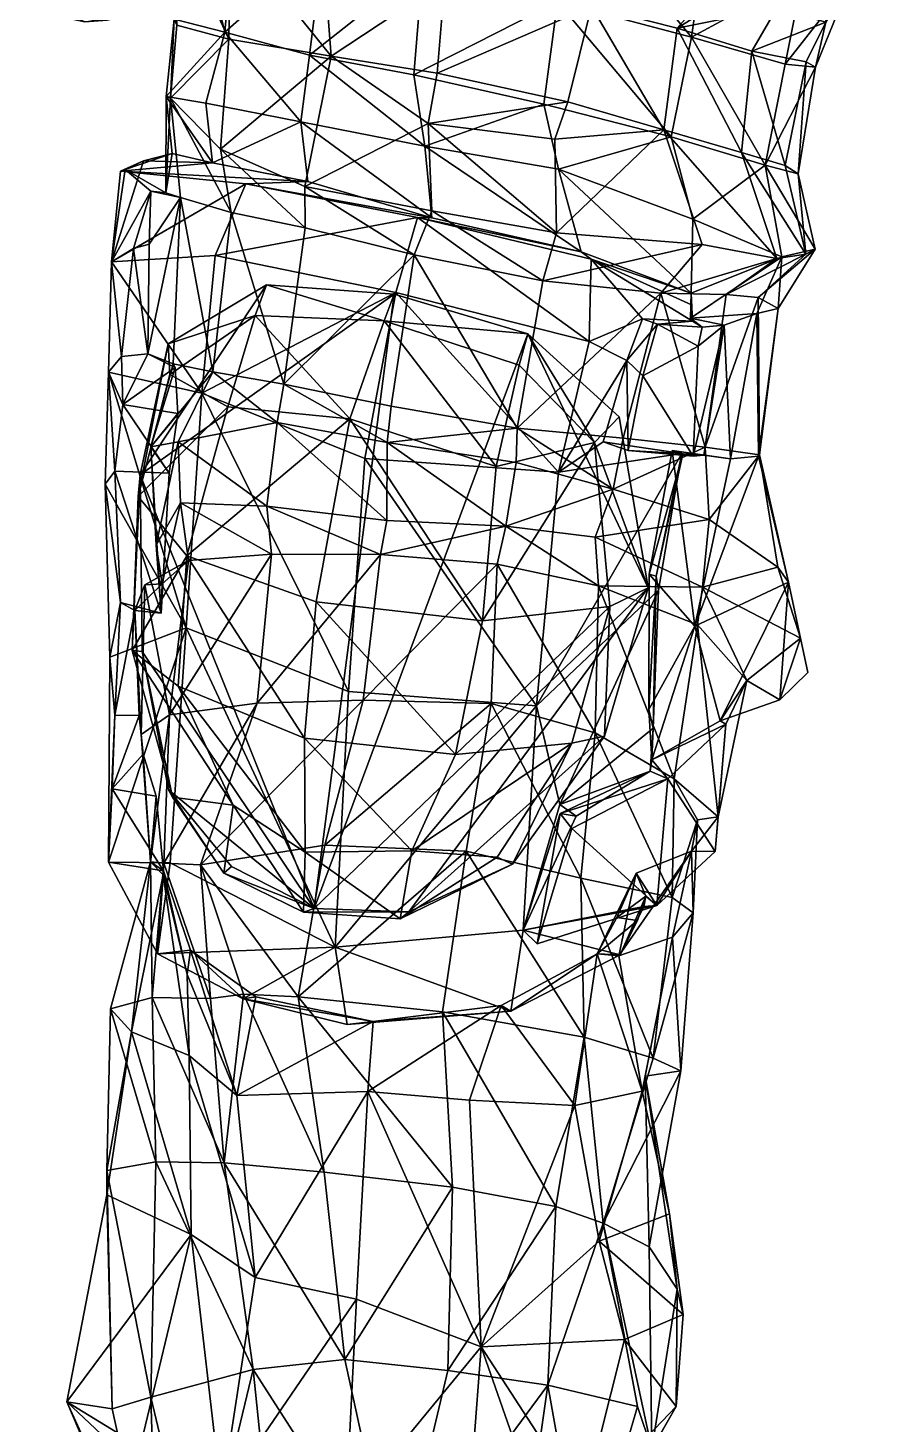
# Model space of a CAD drawing. Extents: x -49 to 48, y 0 to 189.
# Drawn here: x -24.73 to -0.17, y 31.49 to 71.83 of the extents above; entities that cross this region are included whole.
import ezdxf

# ---------------------------------------------------------------- set-up
doc = ezdxf.new("R2010")
doc.units = 0
doc.layers.add('Mesh1', color=7, linetype='CONTINUOUS')

msp = doc.modelspace()

# ---------------------------------------------------------------- meshes
at = {"layer": 'Mesh1', "color": 7}
mesh = msp.add_polyface(dxfattribs=at)
corners = [(1.357119, 74.071145, 3.038649), (0.332282, 73.541543, 6.998596), (1.13013, 70.96679, 6.967732), (0.978679, 77.044724, 2.921585), (0.693482, 77.222863, 7.401782), (0.911018, 76.408241, -2.960406), (0.175734, 80.298958, 7.709782), (0.901749, 78.189591, -1.312714), (0.151172, 79.774994, -1.71655), (2.22856, 76.918106, -4.999978), (0.701546, 79.131477, -3.972452), (-1.0063, 78.430023, -1.62683), (-0.419778, 78.294976, 2.955046), (-0.804243, 78.720589, 3.016126), (-1.879687, 75.880769, 7.521906), (-1.039667, 78.682404, 8.01055), (-1.28779, 75.67778, 2.928908), (-1.456201, 75.53421, -0.978023), (-2.17684, 78.84581, -4.985055), (-2.802939, 75.882156, -4.336433), (-3.63128, 79.878899, 12.168199), (-1.735837, 75.493241, 2.897859), (-2.424129, 75.863808, 7.259973), (-2.01779, 75.33271, -0.689581), (-0.957176, 73.202118, 3.152191), (-2.354799, 73.306023, 7.230685), (-1.485397, 73.964371, -0.498276), (-2.8592, 70.777253, 7.156721), (-1.983032, 70.691704, 3.164426), (-3.094624, 72.399452, -4.238926), (-1.683747, 71.992836, -0.500129), (-3.115942, 73.609382, -4.456925), (-2.476033, 67.613572, 3.282416), (-2.246355, 70.845192, -0.315219), (1.101953, 76.394799, 8.490297), (2.246263, 79.111725, 10.466749)]
mesh.append_faces([[corners[k] for k in face] for face in [(0, 1, 2), (0, 3, 4), (4, 1, 0), (5, 3, 0), (6, 4, 3), (3, 7, 8), (7, 5, 9), (9, 10, 7), (11, 12, 13), (14, 15, 12), (12, 16, 14), (16, 12, 11), (11, 17, 16), (18, 19, 17), (17, 11, 18), (20, 15, 14), (21, 22, 14), (14, 16, 21), (23, 21, 16), (16, 17, 23), (23, 17, 19), (24, 25, 22), (22, 21, 24), (26, 24, 21), (21, 23, 26), (27, 25, 24), (24, 28, 27), (29, 30, 26), (26, 31, 29), (32, 28, 33), (31, 26, 23), (34, 4, 35), (3, 5, 7), (26, 30, 24), (30, 33, 28), (28, 24, 30)]], dxfattribs={"color": 252})
mesh = msp.add_polyface(dxfattribs=at)
corners = [(-12.710779, 78.232049, 14.114992), (-8.874754, 75.575265, 14.323998), (-9.431338, 72.576944, 12.839158), (-13.130094, 76.336877, 13.601692), (-12.445973, 76.578696, -9.258931), (-10.923687, 74.692709, -9.933229), (-8.036865, 74.299529, -9.185525), (-13.584166, 70.470369, 13.271634), (-13.317785, 73.624955, 13.702906), (-9.8285, 69.620431, 12.957241), (-16.578042, 75.397032, -6.842311), (-13.23001, 75.401297, -9.339015), (-7.999143, 73.373961, -9.334102), (-10.859548, 73.468688, -10.128427), (-11.243456, 72.53385, -8.97661), (-16.145284, 76.262635, 12.424013), (-14.457461, 76.102754, 14.624211), (-16.200527, 74.219636, 11.829706), (-13.013123, 73.087554, -8.60994), (-13.624207, 73.825812, -9.486572), (-8.454419, 72.448943, -7.917755), (-12.690018, 73.185805, -7.780671), (-12.907089, 70.521338, -8.354495), (-9.137613, 69.690398, -8.325763), (-16.599264, 71.036774, 11.261723), (-19.476446, 77.230004, 9.550449), (-13.264675, 68.412637, 12.793186), (-16.844978, 69.114823, 10.995619), (-16.220456, 74.28192, -6.309919), (-13.164944, 69.063841, -8.911172), (-15.974927, 71.009986, -6.141692), (-19.043598, 71.706436, 8.510317), (-18.878154, 74.616332, -3.884863)]
mesh.append_faces([[corners[k] for k in face] for face in [(0, 1, 2), (2, 3, 0), (4, 5, 6), (7, 8, 2), (2, 9, 7), (10, 11, 4), (12, 13, 14), (15, 16, 8), (8, 17, 15), (18, 14, 13), (13, 19, 18), (20, 14, 18), (18, 21, 20), (22, 23, 20), (20, 21, 22), (8, 7, 24), (24, 17, 8), (25, 15, 17), (24, 7, 26), (26, 27, 24), (28, 19, 11), (11, 10, 28), (23, 22, 29), (21, 28, 30), (30, 22, 21), (17, 24, 31), (30, 28, 32), (31, 24, 27), (28, 21, 18), (18, 19, 28), (16, 3, 2), (2, 8, 16), (4, 11, 5), (11, 19, 13), (13, 5, 11), (29, 22, 30)]], dxfattribs={"color": 252})
mesh = msp.add_polyface(dxfattribs=at)
corners = [(-2.802939, 75.882156, -4.336433), (-2.893401, 75.595108, -4.249956), (-2.01779, 75.33271, -0.689581), (-2.424129, 75.863808, 7.259973), (-2.354799, 73.306023, 7.230685), (-5.252928, 73.745172, 11.634138), (-4.811276, 76.99022, 11.719596), (-8.874754, 75.575265, 14.323998), (-8.976153, 77.56729, -8.957885), (-8.553501, 75.362365, -8.069392), (-4.581597, 74.723106, -7.423457), (-5.564911, 71.562211, 11.488434), (-2.8592, 70.777253, 7.156721), (-9.431338, 72.576944, 12.839158), (-8.036865, 74.299529, -9.185525), (-7.999143, 73.373961, -9.334102), (-4.642585, 73.325851, -6.945193), (-12.445973, 76.578696, -9.258931), (-3.429872, 67.856782, 7.194815), (-1.983032, 70.691704, 3.164426), (-6.144852, 68.684106, 11.157543), (-9.8285, 69.620431, 12.957241), (-3.820269, 71.154205, -3.396219), (-2.246355, 70.845192, -0.315219), (-1.683747, 71.992836, -0.500129), (-3.094624, 72.399452, -4.238926), (-3.115942, 73.609382, -4.456925), (-5.977274, 71.820342, -5.562215), (-8.454419, 72.448943, -7.917755), (-11.243456, 72.53385, -8.97661), (-2.857624, 67.851875, -0.145973), (-6.365075, 68.884956, -6.105823), (-4.120666, 68.224472, -3.350524), (-9.137613, 69.690398, -8.325763), (-5.392328, 76.370055, -6.806534), (-10.923687, 74.692709, -9.933229), (-10.859548, 73.468688, -10.128427)]
mesh.append_faces([[corners[k] for k in face] for face in [(0, 1, 2), (3, 4, 5), (5, 6, 3), (6, 5, 7), (8, 9, 10), (11, 5, 4), (4, 12, 11), (11, 13, 7), (7, 5, 11), (14, 15, 16), (16, 10, 14), (14, 9, 17), (18, 12, 19), (11, 12, 18), (20, 21, 13), (13, 11, 20), (22, 23, 24), (24, 25, 22), (26, 16, 27), (27, 25, 26), (22, 25, 27), (28, 27, 16), (16, 15, 28), (29, 28, 15), (30, 23, 22), (27, 31, 32), (32, 22, 27), (28, 33, 31), (31, 27, 28), (2, 1, 26), (34, 10, 1), (26, 1, 10), (10, 16, 26), (14, 10, 9), (14, 35, 36), (36, 15, 14)]], dxfattribs={"color": 252})
mesh = msp.add_polyface(dxfattribs=at)
corners = [(-21.471158, 73.794661, -2.721181), (-22.427778, 73.837111, -2.937512), (-23.585527, 73.745917, -1.732492), (-22.357055, 72.970862, -0.654267), (-23.959979, 73.371085, -0.624515), (-20.477462, 72.655456, 1.551306), (-20.95897, 73.652579, -1.337832), (-22.443996, 72.047988, 0.998522), (-24.730579, 72.747398, 0.950232), (-21.12627, 72.355606, 3.894797), (-23.086778, 72.002746, 4.274998), (-24.54474, 72.313255, 3.436275), (-16.200527, 74.219636, 11.829706), (-18.803634, 74.448105, 8.559811), (-19.476446, 77.230004, 9.550449), (-19.043598, 71.706436, 8.510317), (-20.780551, 77.119704, -0.30317), (-20.546977, 75.013129, -0.203625), (-18.878154, 74.616332, -3.884863), (-18.9295, 71.499282, -3.233276), (-15.974927, 71.009986, -6.141692), (-20.430099, 71.902374, -0.093513), (-20.829116, 75.272651, 4.542677), (-20.506103, 72.08126, 4.284175), (-19.752096, 74.605026, 6.379543), (-16.844978, 69.114823, 10.995619), (-19.591007, 69.647957, 8.343296), (-20.736058, 69.84037, 4.218552), (-20.614547, 69.800697, -0.050877), (-19.172061, 68.324943, -3.684474), (-16.220456, 74.28192, -6.309919), (-16.578042, 75.397032, -6.842311), (-19.874536, 75.971228, -4.216219), (-20.948959, 75.725143, 7.227719), (-20.210155, 75.497505, 9.290461)]
mesh.append_faces([[corners[k] for k in face] for face in [(0, 1, 2), (2, 3, 0), (4, 3, 2), (5, 6, 3), (3, 7, 5), (7, 3, 4), (4, 8, 7), (9, 5, 7), (7, 10, 9), (10, 7, 8), (8, 11, 10), (6, 0, 3), (12, 13, 14), (15, 13, 12), (16, 17, 18), (18, 19, 20), (21, 17, 22), (22, 23, 21), (23, 22, 24), (24, 15, 23), (13, 15, 24), (25, 26, 15), (19, 18, 17), (17, 21, 19), (27, 23, 15), (15, 26, 27), (28, 21, 23), (23, 27, 28), (20, 19, 29), (28, 29, 19), (19, 21, 28), (30, 31, 32), (32, 18, 30), (24, 33, 34), (34, 13, 24), (22, 33, 24)]], dxfattribs={"color": 252})
mesh = msp.add_polyface(dxfattribs=at)
corners = [(-6.547483, 63.269533, 12.541635), (-5.255059, 63.182596, 11.072365), (-5.367117, 62.636667, 10.756766), (-5.514396, 59.45733, 9.34589), (-4.613388, 63.237741, 10.170708), (-5.528948, 63.350911, 10.79208), (-5.591882, 63.438592, 9.578533), (-5.559628, 63.829641, 11.103044), (-5.572604, 64.165536, 10.084046), (-2.955038, 65.215585, 7.324948), (-3.673175, 63.575032, 6.756593), (-4.436357, 59.378167, 5.389648), (-1.983032, 70.691704, 3.164426), (-2.476033, 67.613572, 3.282416), (-3.429872, 67.856782, 7.194815), (-6.144852, 68.684106, 11.157543), (-5.564911, 71.562211, 11.488434), (-1.988408, 65.434784, 3.16424), (-3.820269, 71.154205, -3.396219), (-4.120666, 68.224472, -3.350524), (-2.857624, 67.851875, -0.145973), (-5.5245, 66.301034, 11.893939), (-2.256458, 65.289177, -0.705986), (-3.09518, 65.16896, -4.309831), (-3.058291, 63.724251, 2.545928), (-6.365075, 68.884956, -6.105823), (-5.248849, 65.565658, -7.179783), (-3.635544, 64.040314, -0.618212), (-4.561577, 64.128738, -3.616072), (-3.626738, 59.450932, 2.171937), (-6.446732, 64.167663, -6.363306), (-3.592259, 59.493382, -1.022882), (-5.162557, 59.713329, -4.100175)]
mesh.append_faces([[corners[k] for k in face] for face in [(0, 1, 2), (3, 2, 4), (1, 5, 6), (6, 4, 1), (5, 7, 8), (8, 6, 5), (6, 8, 9), (9, 10, 6), (4, 10, 11), (5, 1, 0), (12, 13, 14), (14, 15, 16), (14, 13, 17), (17, 9, 14), (18, 19, 20), (9, 8, 21), (21, 14, 9), (15, 14, 21), (22, 20, 19), (19, 23, 22), (9, 17, 24), (24, 10, 9), (23, 19, 25), (25, 26, 23), (27, 24, 17), (17, 22, 27), (28, 27, 22), (22, 23, 28), (10, 24, 29), (30, 28, 23), (23, 26, 30), (24, 27, 31), (27, 28, 32), (32, 28, 30), (2, 1, 4), (6, 10, 4)]], dxfattribs={"color": 252})
mesh = msp.add_polyface(dxfattribs=at)
corners = [(-17.842193, 64.399567, 11.384534), (-14.149462, 64.138658, 13.29249), (-14.437069, 63.360086, 13.88587), (-18.16808, 63.517747, 12.104431), (-21.49062, 58.912136, 6.20798), (-10.289803, 62.988786, 13.443754), (-20.683783, 62.695336, 8.698195), (-20.634473, 61.81852, 9.468791), (-18.9574, 60.880067, 12.791055), (-15.428724, 60.534349, 14.678991), (-16.647371, 67.38511, 10.325123), (-18.440301, 67.31939, 10.886527), (-22.053878, 67.690597, 5.876624), (-19.39766, 67.931023, 8.118902), (-19.707328, 61.278901, 9.225582), (-19.319898, 65.25525, 10.026025), (-14.099226, 64.186021, 13.426422), (-14.998564, 59.391614, 12.498907), (-13.060301, 66.336434, 11.349684), (-13.480449, 66.34562, 13.755646), (-16.844978, 69.114823, 10.995619), (-13.264675, 68.412637, 12.793186), (-19.591007, 69.647957, 8.343296), (-13.164944, 69.063841, -8.911172), (-15.974927, 71.009986, -6.141692), (-16.73264, 67.24227, -6.275439), (-13.063822, 66.540076, -8.37433), (-19.172061, 68.324943, -3.684474), (-18.863137, 66.49623, -3.624413), (-20.614547, 69.800697, -0.050877), (-19.385611, 61.894153, -3.833885), (-20.325456, 66.924819, -0.188887), (-13.575823, 65.267203, -7.63886), (-16.720776, 66.047911, -6.136316), (-14.238071, 60.89564, -7.332716), (-10.600302, 60.264903, -7.263479), (-17.334363, 61.529986, -6.021106), (-17.532897, 60.426833, -6.412707)]
mesh.append_faces([[corners[k] for k in face] for face in [(0, 1, 2), (2, 3, 0), (1, 0, 4), (2, 1, 5), (6, 0, 3), (3, 7, 6), (8, 7, 3), (3, 2, 9), (9, 8, 3), (10, 11, 12), (12, 13, 10), (14, 15, 16), (16, 17, 14), (18, 19, 11), (11, 10, 18), (19, 16, 15), (15, 11, 19), (20, 21, 18), (18, 10, 20), (13, 22, 20), (20, 10, 13), (23, 24, 25), (25, 26, 23), (27, 25, 24), (28, 27, 29), (30, 28, 31), (32, 26, 25), (25, 33, 32), (33, 25, 27), (27, 28, 33), (32, 34, 35), (36, 33, 28), (28, 30, 36), (37, 36, 30), (32, 33, 36), (36, 34, 32)]], dxfattribs={"color": 252})
mesh = msp.add_polyface(dxfattribs=at)
corners = [(4.714141, 63.311979, 10.445707), (5.610328, 59.269258, 9.0631), (3.290565, 63.331071, 6.757888), (5.176091, 63.456197, 9.688179), (5.743241, 64.170442, 11.464427), (5.293432, 63.418008, 10.707177), (5.627568, 64.606729, 10.660555), (6.501882, 63.541097, 12.427536), (5.918696, 63.437105, 8.94789), (2.969683, 65.501977, 6.635263), (5.523573, 67.570375, 9.870215), (2.193246, 63.418008, 2.989246), (0.973026, 66.033723, 3.42441), (3.701908, 59.164617, 1.918715), (1.314669, 68.443665, 3.213456), (3.011392, 68.525704, 7.620523), (3.896551, 59.279828, -1.570106), (2.872918, 63.557317, -0.798304), (1.13013, 70.96679, 6.967732), (0.85346, 65.129288, -0.772351), (1.466397, 68.04345, -0.496701), (4.010184, 63.488084, -3.647493), (2.663261, 64.99498, -4.032329), (4.817764, 59.351934, -4.133358), (3.066448, 67.966424, -3.09712), (5.47482, 64.949006, -6.708473), (4.975609, 68.108513, -6.441813), (6.171639, 63.83529, -5.857887), (3.593465, 71.365616, -2.908873), (-2.246355, 70.845192, -0.315219), (-2.857624, 67.851875, -0.145973), (-2.476033, 67.613572, 3.282416), (-2.256458, 65.289177, -0.705986), (-1.988408, 65.434784, 3.16424)]
mesh.append_faces([[corners[k] for k in face] for face in [(0, 1, 2), (2, 3, 0), (4, 5, 3), (3, 6, 4), (7, 0, 5), (8, 9, 10), (9, 2, 11), (11, 12, 9), (13, 11, 2), (9, 12, 14), (14, 15, 9), (16, 17, 11), (10, 15, 18), (17, 19, 12), (12, 11, 17), (20, 14, 12), (12, 19, 20), (21, 22, 19), (19, 17, 21), (23, 21, 17), (20, 19, 22), (22, 24, 20), (24, 22, 25), (25, 26, 24), (27, 25, 22), (22, 21, 27), (27, 21, 23), (20, 24, 28), (28, 24, 26), (29, 30, 31), (31, 30, 32), (32, 33, 31), (2, 9, 8), (8, 3, 2), (0, 3, 5), (15, 10, 9)]], dxfattribs={"color": 252})
mesh = msp.add_polyface(dxfattribs=at)
corners = [(-10.289803, 62.988786, 13.443754), (-10.543856, 62.079435, 13.985137), (-14.437069, 63.360086, 13.88587), (-5.367117, 62.636667, 10.756766), (-6.971246, 61.773195, 12.213153), (-6.547483, 63.269533, 12.541635), (-7.425226, 62.215867, 11.777803), (-6.977735, 63.425802, 11.920634), (-8.463966, 65.149126, 13.548027), (-5.559628, 63.829641, 11.103044), (-5.528948, 63.350911, 10.79208), (-14.099226, 64.186021, 13.426422), (-8.520876, 62.766797, 12.647206), (-9.403438, 58.9913, 11.768072), (-5.572604, 64.165536, 10.084046), (-8.746475, 65.358415, 11.536725), (-13.480449, 66.34562, 13.755646), (-13.060301, 66.336434, 11.349684), (-9.4052, 67.747224, 13.136776), (-9.8285, 69.620431, 12.957241), (-6.144852, 68.684106, 11.157543), (-5.5245, 66.301034, 11.893939), (-13.264675, 68.412637, 12.793186), (-13.584166, 70.470369, 13.271634), (-13.164944, 69.063841, -8.911172), (-9.509102, 68.609214, -7.809126), (-9.137613, 69.690398, -8.325763), (-6.365075, 68.884956, -6.105823), (-9.464056, 65.909346, -9.439301), (-5.248849, 65.565658, -7.179783), (-9.85714, 64.516913, -7.524299), (-6.446732, 64.167663, -6.363306), (-13.063822, 66.540076, -8.37433), (-13.575823, 65.267203, -7.63886), (-10.600302, 60.264903, -7.263479)]
mesh.append_faces([[corners[k] for k in face] for face in [(0, 1, 2), (3, 4, 5), (6, 7, 5), (5, 4, 6), (8, 9, 10), (10, 7, 8), (11, 12, 13), (14, 9, 8), (8, 15, 14), (15, 8, 16), (16, 17, 15), (16, 8, 12), (12, 11, 16), (5, 7, 10), (18, 19, 20), (20, 21, 18), (14, 15, 18), (18, 21, 14), (19, 18, 22), (22, 23, 19), (22, 18, 15), (15, 17, 22), (24, 25, 26), (27, 25, 28), (28, 29, 27), (30, 31, 29), (29, 28, 30), (32, 33, 30), (30, 28, 32), (31, 30, 34), (34, 30, 33), (7, 6, 12), (12, 8, 7), (25, 27, 26), (24, 32, 28), (28, 25, 24)]], dxfattribs={"color": 252})
mesh = msp.add_polyface(dxfattribs=at)
corners = [(-17.842193, 64.399567, 11.384534), (-20.683783, 62.695336, 8.698195), (-21.49062, 58.912136, 6.20798), (-21.18429, 59.728896, -1.086558), (-20.534186, 62.123279, -0.70645), (-20.476165, 62.019283, 3.058114), (-19.39766, 67.931023, 8.118902), (-20.566163, 68.19342, 4.696815), (-20.736058, 69.84037, 4.218552), (-19.591007, 69.647957, 8.343296), (-21.396266, 67.984039, 5.197972), (-22.053878, 67.690597, 5.876624), (-22.312291, 65.065712, 5.023721), (-21.919482, 67.740089, 4.20576), (-21.175393, 67.108612, 3.553247), (-21.683227, 65.45388, 3.300953), (-21.231191, 65.576225, 2.957178), (-21.265485, 62.409679, 2.7123), (-20.325456, 66.924819, -0.188887), (-22.031262, 62.333957, 2.96552), (-21.992333, 60.945877, 3.667065), (-20.742917, 67.05986, 3.840575), (-18.440301, 67.31939, 10.886527), (-19.319898, 65.25525, 10.026025), (-19.707328, 61.278901, 9.225582), (-22.39997, 61.881454, 4.859759), (-20.614547, 69.800697, -0.050877), (-18.863137, 66.49623, -3.624413), (-19.385611, 61.894153, -3.833885)]
mesh.append_faces([[corners[k] for k in face] for face in [(0, 1, 2), (3, 4, 5), (6, 7, 8), (8, 9, 6), (10, 11, 12), (12, 13, 10), (14, 13, 12), (12, 15, 14), (16, 14, 15), (17, 4, 18), (18, 16, 17), (17, 19, 20), (20, 5, 17), (7, 10, 13), (21, 7, 13), (13, 14, 21), (12, 11, 22), (22, 23, 12), (24, 25, 12), (12, 23, 24), (12, 25, 19), (19, 15, 12), (15, 19, 17), (17, 16, 15), (8, 7, 21), (21, 18, 26), (26, 8, 21), (26, 18, 27), (18, 4, 28), (28, 4, 3), (10, 7, 6), (6, 11, 10), (14, 16, 18), (18, 21, 14), (5, 4, 17), (25, 20, 19)]], dxfattribs={"color": 252})
mesh = msp.add_polyface(dxfattribs=at)
corners = [(-20.144532, 56.577828, 11.271642), (-18.9574, 60.880067, 12.791055), (-15.428724, 60.534349, 14.678991), (-16.406567, 55.247678, 13.439213), (-21.49062, 58.912136, 6.20798), (-16.461809, 46.383679, 6.17554), (-14.149462, 64.138658, 13.29249), (-10.289803, 62.988786, 13.443754), (-11.199798, 59.151826, 14.580929), (-11.600113, 54.694711, 13.622733), (-12.379238, 50.83867, 11.788184), (-16.739313, 51.31035, 11.436066), (-20.394228, 52.807332, 9.662876), (-21.548363, 58.291237, 7.578909), (-14.437069, 63.360086, 13.88587), (-10.042976, 52.243802, 9.204541), (-15.471637, 52.658845, 9.603835), (-14.998564, 59.391614, 12.498907), (-9.403438, 58.9913, 11.768072), (-14.099226, 64.186021, 13.426422), (-20.159453, 54.491082, 6.804975), (-19.707328, 61.278901, 9.225582), (-21.18429, 59.728896, -1.086558), (-20.392561, 59.869597, -4.412714), (-19.385611, 61.894153, -3.833885), (-20.322209, 58.110953, -4.288236), (-17.828104, 58.009837, -6.251526), (-17.532897, 60.426833, -6.412707), (-17.696768, 56.62519, -6.078202), (-20.091978, 56.439906, -4.318914), (-20.644668, 51.980014, -4.74861), (-18.108021, 52.317298, -6.871785), (-14.356431, 59.851245, -7.637563), (-14.238071, 60.89564, -7.332716), (-17.334363, 61.529986, -6.021106), (-14.361251, 57.59896, -7.057623), (-14.540507, 56.611754, -7.170886), (-15.048429, 52.402846, -8.014984), (-10.600302, 60.264903, -7.263479), (-10.929247, 57.428508, -8.095064), (-11.172734, 56.336005, -7.460531), (-11.348375, 52.310252, -8.470261)]
mesh.append_faces([[corners[k] for k in face] for face in [(0, 1, 2), (2, 3, 0), (4, 5, 6), (7, 6, 5), (2, 8, 9), (9, 3, 2), (3, 9, 10), (11, 12, 0), (0, 3, 11), (1, 0, 13), (8, 2, 14), (15, 16, 17), (18, 17, 19), (16, 20, 21), (21, 17, 16), (22, 23, 24), (23, 25, 26), (26, 27, 23), (28, 26, 25), (25, 29, 28), (28, 29, 30), (30, 31, 28), (24, 23, 27), (32, 33, 34), (34, 27, 32), (27, 26, 35), (35, 32, 27), (36, 35, 26), (26, 28, 36), (31, 37, 36), (36, 28, 31), (38, 33, 32), (39, 35, 36), (40, 36, 37), (37, 41, 40), (32, 35, 39)]], dxfattribs={"color": 252})
mesh = msp.add_polyface(dxfattribs=at)
corners = [(-8.366737, 59.8519, 12.779839), (-7.650176, 60.589498, 11.970314), (-6.81479, 55.650773, 9.267848), (-7.9249, 55.112642, 10.788374), (-16.461809, 46.383679, 6.17554), (-10.289803, 62.988786, 13.443754), (-8.071901, 51.366239, 7.937422), (-10.543856, 62.079435, 13.985137), (-14.437069, 63.360086, 13.88587), (-11.199798, 59.151826, 14.580929), (-11.600113, 54.694711, 13.622733), (-5.514396, 59.45733, 9.34589), (-7.394917, 59.61712, 11.681595), (-6.971246, 61.773195, 12.213153), (-5.844082, 59.531568, 8.98608), (-8.114908, 59.866819, 11.026022), (-7.425226, 62.215867, 11.777803), (-9.403438, 58.9913, 11.768072), (-8.520876, 62.766797, 12.647206), (-14.998564, 59.391614, 12.498907), (-10.042976, 52.243802, 9.204541), (-6.513003, 55.587102, 8.09879), (-10.600302, 60.264903, -7.263479), (-7.534225, 59.970718, -6.289064), (-6.446732, 64.167663, -6.363306), (-5.162557, 59.713329, -4.100175), (-7.826003, 58.49913, -6.082188), (-10.622362, 59.272788, -8.438098), (-14.356431, 59.851245, -7.637563), (-5.24236, 55.667087, -4.447285), (-8.348756, 57.118102, -5.731739), (-8.246337, 55.713706, -6.78086), (-14.540507, 56.611754, -7.170886), (-11.172734, 56.336005, -7.460531), (-10.929247, 57.428508, -8.095064), (-8.347549, 51.460963, -7.224921), (-6.78995, 52.135541, 5.162103), (-6.583908, 55.985932, 7.344876), (-6.78754, 56.04321, 7.201118), (-5.054206, 57.620929, -4.472311)]
mesh.append_faces([[corners[k] for k in face] for face in [(0, 1, 2), (2, 3, 0), (4, 2, 5), (3, 2, 6), (5, 2, 1), (5, 1, 0), (0, 7, 5), (8, 7, 9), (7, 0, 9), (10, 9, 0), (0, 3, 10), (11, 12, 13), (14, 15, 12), (12, 15, 16), (16, 13, 12), (16, 15, 17), (17, 18, 16), (19, 17, 20), (14, 21, 20), (20, 17, 14), (22, 23, 24), (25, 23, 26), (22, 27, 26), (26, 23, 22), (28, 27, 22), (29, 30, 31), (32, 33, 34), (31, 30, 34), (34, 33, 31), (35, 31, 33), (15, 14, 17), (36, 37, 38), (39, 26, 30), (34, 30, 26), (26, 27, 34), (34, 27, 28)]], dxfattribs={"color": 252})
mesh = msp.add_polyface(dxfattribs=at)
corners = [(-6.971246, 61.773195, 12.213153), (-5.367117, 62.636667, 10.756766), (-5.514396, 59.45733, 9.34589), (-7.394917, 59.61712, 11.681595), (-5.844082, 59.531568, 8.98608), (-5.81294, 59.526654, 8.017688), (-5.205008, 59.480687, 8.169973), (-4.613388, 63.237741, 10.170708), (-4.436357, 59.378167, 5.389648), (-6.78754, 56.04321, 7.201118), (-6.583908, 55.985932, 7.344876), (-6.12168, 59.617856, 7.75112), (-6.513003, 55.587102, 8.09879), (-6.67196, 51.595365, 6.243294), (-5.460081, 54.542706, 4.685508), (-3.626738, 59.450932, 2.171937), (-3.673175, 63.575032, 6.756593), (-3.592259, 59.493382, -1.022882), (-3.058291, 63.724251, 2.545928), (-5.162557, 59.713329, -4.100175), (-3.635544, 64.040314, -0.618212), (-2.756595, 55.810566, 1.528969), (-6.446732, 64.167663, -6.363306), (-7.534225, 59.970718, -6.289064), (-3.063944, 56.25185, -1.59995), (-5.054206, 57.620929, -4.472311), (-4.736012, 51.811692, 3.426637), (-2.205294, 53.20765, 0.558817), (-3.010278, 52.414898, 1.965616), (-7.826003, 58.49913, -6.082188), (-2.409205, 54.196152, -1.784767), (-5.24236, 55.667087, -4.447285), (-5.388249, 54.583027, -4.747683), (-3.965786, 52.974911, -1.582061), (-8.246337, 55.713706, -6.78086), (-6.78995, 52.135541, 5.162103), (-8.348756, 57.118102, -5.731739)]
mesh.append_faces([[corners[k] for k in face] for face in [(0, 1, 2), (3, 2, 4), (5, 4, 2), (2, 6, 5), (7, 6, 2), (8, 6, 7), (9, 10, 5), (5, 11, 9), (10, 12, 4), (4, 5, 10), (13, 12, 10), (11, 5, 6), (6, 8, 11), (11, 8, 14), (14, 9, 11), (15, 8, 16), (17, 15, 18), (19, 17, 20), (15, 21, 14), (14, 8, 15), (22, 23, 19), (17, 24, 21), (21, 15, 17), (25, 24, 17), (17, 19, 25), (26, 14, 21), (27, 28, 21), (29, 25, 19), (21, 24, 30), (24, 25, 31), (31, 30, 24), (31, 32, 33), (33, 30, 31), (34, 32, 31), (9, 14, 35), (36, 31, 25)]], dxfattribs={"color": 252})
mesh = msp.add_polyface(dxfattribs=at)
corners = [(6.748429, 57.985086, 7.386674), (6.860117, 56.067958, 7.083775), (4.972365, 54.568839, 4.387147), (4.511064, 59.202802, 5.419491), (5.818318, 59.479288, 8.065976), (3.290565, 63.331071, 6.757888), (5.610328, 59.269258, 9.0631), (6.407805, 57.79693, 7.908501), (6.197313, 59.712579, 7.600781), (5.870778, 59.389475, 8.91721), (6.509945, 57.591166, 8.812382), (3.701908, 59.164617, 1.918715), (3.534702, 56.862833, 1.052186), (3.506803, 52.06129, 3.176566), (2.558803, 54.418223, 1.164986), (2.193246, 63.418008, 2.989246), (3.896551, 59.279828, -1.570106), (3.07099, 57.774312, -1.700424), (2.798491, 55.297914, -2.185824), (3.164511, 53.7507, -2.142539), (2.872918, 63.557317, -0.798304), (4.817764, 59.351934, -4.133358), (4.323002, 58.44185, -4.670199), (4.291859, 56.06944, -5.083304), (4.805158, 53.046363, -1.736386), (5.76808, 54.354552, -4.814697), (7.301211, 59.622766, -5.763346), (6.171639, 63.83529, -5.857887), (7.444042, 56.820383, -6.78772), (-2.409205, 54.196152, -1.784767), (-2.205294, 53.20765, 0.558817), (-2.756595, 55.810566, 1.528969), (6.742775, 52.29042, 5.283799)]
mesh.append_faces([[corners[k] for k in face] for face in [(0, 1, 2), (2, 3, 0), (4, 3, 5), (5, 6, 4), (4, 7, 0), (0, 8, 4), (4, 9, 10), (10, 7, 4), (11, 3, 2), (2, 12, 11), (13, 14, 12), (12, 2, 13), (5, 3, 11), (15, 11, 16), (17, 16, 11), (11, 12, 17), (12, 14, 18), (18, 17, 12), (19, 18, 14), (20, 16, 21), (16, 17, 22), (22, 21, 16), (23, 22, 17), (17, 18, 23), (24, 25, 23), (23, 19, 24), (26, 21, 22), (21, 26, 27), (22, 23, 28), (28, 23, 25), (29, 30, 31), (6, 9, 4), (0, 3, 4), (4, 8, 0), (32, 2, 1), (23, 18, 19)]], dxfattribs={"color": 252})
mesh = msp.add_polyface(dxfattribs=at)
corners = [(-20.683783, 62.695336, 8.698195), (-20.634473, 61.81852, 9.468791), (-21.548363, 58.291237, 7.578909), (-21.49062, 58.912136, 6.20798), (-21.719, 53.837643, 6.198434), (-21.428149, 53.810112, 5.007224), (-20.144532, 56.577828, 11.271642), (-20.394228, 52.807332, 9.662876), (-18.9574, 60.880067, 12.791055), (-20.476165, 62.019283, 3.058114), (-20.40359, 60.683479, 3.459633), (-21.18429, 59.728896, -1.086558), (-22.217562, 59.023178, 3.190193), (-21.992333, 60.945877, 3.667065), (-22.39997, 61.881454, 4.859759), (-22.495991, 58.64835, 4.399661), (-20.649024, 58.967296, 3.014737), (-22.05638, 55.23146, 0.638899), (-22.363728, 53.651706, 2.408196), (-22.219511, 51.973621, -0.164695), (-21.637343, 54.993164, 0.529343), (-20.882965, 54.922443, 0.619712), (-19.707328, 61.278901, 9.225582), (-20.159453, 54.491082, 6.804975), (-20.852843, 55.770252, -1.390848), (-21.357151, 55.733546, -1.653708), (-21.456142, 51.412208, -2.26544), (-21.024775, 56.881927, -1.387419), (-20.091978, 56.439906, -4.318914), (-20.322209, 58.110953, -4.288236), (-20.644668, 51.980014, -4.74861), (-20.392561, 59.869597, -4.412714)]
mesh.append_faces([[corners[k] for k in face] for face in [(0, 1, 2), (2, 3, 0), (3, 2, 4), (4, 5, 3), (4, 2, 6), (6, 7, 4), (2, 1, 8), (9, 10, 11), (12, 13, 14), (14, 15, 12), (16, 10, 13), (13, 12, 16), (17, 18, 19), (19, 20, 17), (10, 9, 13), (12, 17, 21), (21, 16, 12), (17, 12, 15), (15, 18, 17), (14, 22, 23), (23, 15, 14), (24, 21, 20), (20, 25, 24), (26, 25, 20), (11, 16, 21), (21, 27, 11), (24, 28, 29), (29, 27, 24), (30, 28, 25), (31, 11, 27), (27, 29, 31), (17, 20, 21), (18, 15, 23), (16, 11, 10), (21, 24, 27), (28, 24, 25)]], dxfattribs={"color": 252})
mesh = msp.add_polyface(dxfattribs=at)
corners = [(-21.49062, 58.912136, 6.20798), (-21.428149, 53.810112, 5.007224), (-16.461809, 46.383679, 6.17554), (-21.719, 53.837643, 6.198434), (-20.557913, 49.602597, 6.576781), (-20.665709, 49.817532, 5.276757), (-19.068159, 47.413243, 6.875139), (-18.851179, 47.603531, 5.55871), (-20.394228, 52.807332, 9.662876), (-18.802611, 49.372742, 8.44451), (-21.51963, 51.965831, -0.47844), (-21.637343, 54.993164, 0.529343), (-22.219511, 51.973621, -0.164695), (-20.815952, 47.479049, 0.334886), (-22.403211, 47.730053, 1.209757), (-20.98872, 45.07967, 4.030213), (-20.038774, 45.181534, 2.692929), (-22.295881, 49.849422, -0.418008), (-21.025146, 49.636516, -0.833059), (-22.363728, 53.651706, 2.408196), (-20.159453, 54.491082, 6.804975), (-20.620939, 47.704651, 4.243021), (-21.404051, 50.842933, -0.657974), (-21.456142, 51.412208, -2.26544), (-21.192075, 47.736446, -2.916934), (-20.824756, 47.363098, 0.072676), (-20.132295, 44.477951, 2.612107), (-21.357151, 55.733546, -1.653708), (-20.644668, 51.980014, -4.74861), (-20.802419, 47.698253, -5.694756), (-21.737165, 42.825343, -1.05356), (-21.139428, 43.81885, -7.62681), (-18.108021, 52.317298, -6.871785), (-19.745977, 47.645239, -8.130748), (-19.455961, 43.792716, -9.666659)]
mesh.append_faces([[corners[k] for k in face] for face in [(0, 1, 2), (1, 3, 4), (4, 5, 1), (5, 4, 6), (6, 7, 5), (3, 8, 9), (9, 4, 3), (10, 11, 12), (13, 14, 15), (15, 16, 13), (17, 14, 13), (13, 18, 17), (14, 19, 20), (20, 21, 14), (10, 12, 17), (17, 22, 10), (11, 10, 23), (24, 18, 13), (13, 25, 24), (13, 16, 26), (26, 25, 13), (27, 23, 28), (24, 29, 28), (28, 23, 24), (24, 25, 30), (31, 29, 24), (12, 19, 14), (14, 17, 12), (22, 17, 18), (24, 23, 22), (22, 18, 24), (21, 15, 14), (22, 23, 10), (32, 28, 29), (29, 33, 32), (34, 33, 29)]], dxfattribs={"color": 252})
mesh = msp.add_polyface(dxfattribs=at)
corners = [(-13.727088, 46.290993, 6.578541), (-8.071901, 51.366239, 7.937422), (-6.81479, 55.650773, 9.267848), (-9.01369, 51.160386, 9.329484), (-7.9249, 55.112642, 10.788374), (-10.728766, 47.669244, 7.786899), (-11.174588, 47.870748, 8.543593), (-12.379238, 50.83867, 11.788184), (-9.356259, 49.135827, 8.924257), (-6.750744, 50.359197, 5.629337), (-6.244396, 50.136475, 5.546475), (-9.019437, 48.694635, 9.305292), (-10.0148, 45.368947, 6.585215), (-10.424845, 45.766293, 6.583083), (-6.558975, 46.472752, 4.324771), (-6.942697, 46.441609, 4.350909), (-6.878929, 46.747109, 3.511816), (-7.160326, 47.40833, 2.613867), (-7.717744, 46.127682, 2.712393), (-7.125383, 46.039998, 3.399943), (-7.625057, 45.054272, 4.382237), (-8.282669, 45.079671, 3.635367), (-6.121957, 46.70187, -5.734148), (-6.065139, 50.131561, -4.753429), (-8.347549, 51.460963, -7.224921), (-8.761581, 47.259845, -8.367655), (-8.246337, 55.713706, -6.78086), (-11.172734, 56.336005, -7.460531), (-11.348375, 52.310252, -8.470261), (-8.661757, 42.66833, -10.03611), (-12.075133, 48.04898, -10.181535), (-8.890694, 49.058064, 7.224846), (-9.360524, 49.389699, 7.108803), (-7.657497, 45.023873, 2.042546), (-6.67196, 51.595365, 6.243294), (-6.513003, 55.587102, 8.09879), (-10.042976, 52.243802, 9.204541)]
mesh.append_faces([[corners[k] for k in face] for face in [(0, 1, 2), (1, 3, 4), (3, 1, 5), (5, 6, 3), (4, 3, 7), (8, 9, 10), (10, 11, 8), (8, 11, 12), (12, 13, 8), (13, 12, 14), (14, 15, 13), (16, 17, 18), (18, 19, 16), (16, 19, 20), (20, 15, 16), (19, 18, 21), (22, 23, 24), (24, 25, 22), (26, 24, 23), (27, 28, 24), (25, 24, 28), (29, 25, 30), (8, 31, 9), (31, 8, 13), (13, 32, 31), (17, 33, 21), (21, 18, 17), (14, 17, 16), (11, 10, 14), (14, 12, 11), (9, 31, 32), (32, 34, 9), (35, 34, 32), (32, 36, 35), (13, 15, 20), (36, 32, 13)]], dxfattribs={"color": 252})
mesh = msp.add_polyface(dxfattribs=at)
corners = [(-5.391215, 48.950638, -2.249405), (-6.065139, 50.131561, -4.753429), (-6.121957, 46.70187, -5.734148), (-5.515322, 46.262073, -3.17998), (-5.565558, 48.039807, 0.358243), (-6.114263, 45.55988, -0.407905), (-6.558975, 46.472752, 4.324771), (-4.874671, 48.039063, 0.450744), (-7.160326, 47.40833, 2.613867), (-6.67196, 51.595365, 6.243294), (-6.78995, 52.135541, 5.162103), (-6.702639, 50.683141, 4.410878), (-6.750744, 50.359197, 5.629337), (-4.786897, 49.035446, -2.348209), (-6.583908, 55.985932, 7.344876), (-6.244396, 50.136475, 5.546475), (-4.573069, 51.716969, 1.525725), (2.558803, 54.418223, 1.164986), (2.771241, 52.447425, 0.780892), (3.164511, 53.7507, -2.142539), (4.870225, 51.891582, 1.39624), (-7.657497, 45.023873, 2.042546), (-2.756595, 55.810566, 1.528969), (-3.010278, 52.414898, 1.965616), (-4.736012, 51.811692, 3.426637), (-3.965786, 52.974911, -1.582061), (-2.409205, 54.196152, -1.784767), (-2.205294, 53.20765, 0.558817), (-5.388249, 54.583027, -4.747683), (-8.246337, 55.713706, -6.78086), (-6.878929, 46.747109, 3.511816), (-6.942697, 46.441609, 4.350909), (3.506803, 52.06129, 3.176566), (-5.460081, 54.542706, 4.685508)]
mesh.append_faces([[corners[k] for k in face] for face in [(0, 1, 2), (2, 3, 0), (4, 0, 3), (3, 5, 4), (6, 7, 4), (4, 8, 6), (9, 10, 11), (11, 12, 9), (4, 7, 13), (13, 0, 4), (14, 10, 9), (7, 6, 15), (16, 7, 15), (15, 11, 16), (17, 18, 19), (19, 18, 20), (21, 8, 4), (4, 5, 21), (22, 23, 24), (13, 7, 16), (16, 25, 13), (26, 25, 23), (23, 27, 26), (13, 25, 28), (28, 1, 13), (1, 28, 29), (30, 31, 6), (12, 11, 15), (18, 17, 32), (32, 20, 18), (33, 24, 11), (11, 10, 33), (24, 16, 11), (25, 16, 24), (24, 23, 25), (0, 13, 1)]], dxfattribs={"color": 252})
mesh = msp.add_polyface(dxfattribs=at)
corners = [(-19.068159, 47.413243, 6.875139), (-16.769993, 46.286824, 7.529044), (-16.461809, 46.383679, 6.17554), (-18.851179, 47.603531, 5.55871), (-13.975674, 46.085969, 7.853726), (-13.727088, 46.290993, 6.578541), (-12.379238, 50.83867, 11.788184), (-16.739313, 51.31035, 11.436066), (-16.406567, 55.247678, 13.439213), (-6.81479, 55.650773, 9.267848), (-13.636534, 48.055375, 9.37629), (-16.719292, 48.018582, 8.701254), (-18.802611, 49.372742, 8.44451), (-20.394228, 52.807332, 9.662876), (-20.665709, 49.817532, 5.276757), (-21.428149, 53.810112, 5.007224), (-11.174588, 47.870748, 8.543593), (-10.728766, 47.669244, 7.786899), (-8.071901, 51.366239, 7.937422), (-11.600113, 54.694711, 13.622733), (-7.9249, 55.112642, 10.788374), (-9.01369, 51.160386, 9.329484), (-20.557913, 49.602597, 6.576781), (-20.98872, 45.07967, 4.030213), (-20.620939, 47.704651, 4.243021), (-15.853968, 45.267083, 7.077289), (-10.042976, 52.243802, 9.204541), (-10.424845, 45.766293, 6.583083), (-15.471637, 52.658845, 9.603835), (-20.159453, 54.491082, 6.804975), (-15.048429, 52.402846, -8.014984), (-18.108021, 52.317298, -6.871785), (-19.745977, 47.645239, -8.130748), (-16.153068, 48.219435, -10.139177), (-16.925241, 43.833033, -11.840441), (-11.348375, 52.310252, -8.470261), (-12.075133, 48.04898, -10.181535), (-8.761581, 47.259845, -8.367655)]
mesh.append_faces([[corners[k] for k in face] for face in [(0, 1, 2), (2, 3, 0), (1, 4, 5), (5, 2, 1), (6, 7, 8), (9, 2, 5), (7, 6, 10), (10, 11, 7), (11, 12, 13), (13, 7, 11), (14, 3, 2), (2, 15, 14), (4, 16, 17), (17, 5, 4), (5, 17, 18), (6, 19, 20), (10, 6, 21), (21, 16, 10), (4, 10, 16), (11, 10, 4), (4, 1, 11), (12, 11, 1), (1, 0, 12), (0, 22, 12), (23, 24, 25), (26, 27, 25), (25, 28, 26), (29, 28, 25), (25, 24, 29), (30, 31, 32), (32, 33, 30), (34, 33, 32), (35, 30, 33), (33, 36, 35), (35, 36, 37), (36, 33, 34)]], dxfattribs={"color": 252})
mesh = msp.add_polyface(dxfattribs=at)
corners = [(-18.513338, 43.776402, 5.446003), (-15.503985, 43.037503, 6.532014), (-14.758875, 43.121571, 5.173782), (-18.145649, 43.839337, 4.253774), (-10.776869, 43.422894, 6.146066), (-15.853968, 45.267083, 7.077289), (-20.98872, 45.07967, 4.030213), (-18.693149, 40.98959, 3.967743), (-20.132295, 44.477951, 2.612107), (-20.038774, 45.181534, 2.692929), (-14.915423, 41.099888, 4.688197), (-21.737165, 42.825343, -1.05356), (-22.347692, 43.489352, -4.224651), (-21.192075, 47.736446, -2.916934), (-20.072883, 42.141498, 1.708226), (-20.824756, 47.363098, 0.072676), (-18.167243, 35.725632, 4.882746), (-20.014211, 36.966614, 1.457787), (-21.139428, 43.81885, -7.62681), (-22.454097, 38.81581, -5.529402), (-22.453727, 38.112224, -2.459803), (-21.037473, 39.07255, -8.494265), (-19.064635, 39.043539, -10.661558), (-19.455961, 43.792716, -9.666659), (-19.745977, 47.645239, -8.130748), (-18.500917, 43.915709, -11.260502), (-16.925241, 43.833033, -11.840441), (-16.177167, 38.767703, -11.837753), (-12.752485, 43.400187, -12.099408), (-12.075133, 48.04898, -10.181535), (-12.46664, 38.33356, -11.798547), (-20.802419, 47.698253, -5.694756)]
mesh.append_faces([[corners[k] for k in face] for face in [(0, 1, 2), (2, 3, 0), (4, 1, 5), (5, 0, 6), (7, 8, 9), (9, 3, 7), (2, 10, 7), (7, 3, 2), (11, 12, 13), (14, 11, 15), (15, 8, 14), (14, 7, 16), (16, 17, 14), (13, 12, 18), (19, 12, 11), (11, 20, 19), (11, 14, 17), (17, 20, 11), (21, 18, 12), (12, 19, 21), (18, 21, 22), (22, 23, 18), (24, 25, 26), (25, 22, 27), (27, 26, 25), (26, 28, 29), (30, 28, 26), (26, 27, 30), (1, 0, 5), (0, 3, 9), (9, 6, 0), (14, 8, 7), (16, 7, 10), (31, 18, 23), (25, 24, 23), (23, 22, 25)]], dxfattribs={"color": 252})
mesh = msp.add_polyface(dxfattribs=at)
corners = [(-8.282669, 45.079671, 3.635367), (-7.625057, 45.054272, 4.382237), (-7.125383, 46.039998, 3.399943), (-11.058821, 43.58973, 4.645005), (-10.776869, 43.422894, 6.146066), (-15.853968, 45.267083, 7.077289), (-10.424845, 45.766293, 6.583083), (-14.915423, 41.099888, 4.688197), (-14.758875, 43.121571, 5.173782), (-11.970303, 40.84676, 3.986836), (-11.635147, 33.730366, 1.733159), (-8.936017, 40.694012, 2.916582), (-6.989689, 41.110455, 1.596538), (-6.198329, 37.5663, 0.522299), (-8.225203, 36.777443, 1.324132), (-7.657497, 45.023873, 2.042546), (-6.114263, 45.55988, -0.407905), (-6.900153, 41.545433, -1.678918), (-5.515322, 46.262073, -3.17998), (-5.866233, 41.697437, -4.729979), (-5.979681, 35.392891, -3.522457), (-6.121957, 46.70187, -5.734148), (-6.670198, 42.063735, -7.392313), (-6.781978, 36.617649, -5.520505), (-8.109344, 37.302883, -7.618655), (-8.761581, 47.259845, -8.367655), (-8.661757, 42.66833, -10.03611), (-9.477679, 37.775584, -10.254757), (-12.075133, 48.04898, -10.181535), (-12.752485, 43.400187, -12.099408), (-12.46664, 38.33356, -11.798547), (-15.503985, 43.037503, 6.532014)]
mesh.append_faces([[corners[k] for k in face] for face in [(0, 1, 2), (0, 3, 4), (4, 1, 0), (5, 6, 4), (7, 8, 3), (3, 9, 7), (7, 9, 10), (10, 9, 11), (12, 13, 14), (14, 11, 12), (12, 15, 16), (16, 17, 12), (16, 18, 19), (19, 17, 16), (13, 17, 20), (18, 21, 22), (22, 19, 18), (23, 20, 17), (17, 19, 23), (24, 23, 19), (19, 22, 24), (22, 21, 25), (25, 26, 22), (24, 22, 26), (26, 27, 24), (28, 29, 26), (27, 26, 29), (29, 30, 27), (1, 4, 6), (4, 3, 8), (8, 31, 4), (11, 9, 3), (3, 0, 11), (12, 11, 0), (0, 15, 12), (13, 12, 17)]], dxfattribs={"color": 252})
mesh = msp.add_polyface(dxfattribs=at)
corners = [(-11.635147, 33.730366, 1.733159), (-15.239084, 35.098332, 3.933171), (-14.915423, 41.099888, 4.688197), (-15.548102, 28.965618, 2.888499), (-19.134429, 29.398094, 2.384191), (-18.167243, 35.725632, 4.882746), (-21.623067, 30.269626, 0.297349), (-20.014211, 36.966614, 1.457787), (-23.602854, 32.141437, -3.506236), (-22.453727, 38.112224, -2.459803), (-22.299771, 31.937062, -6.816635), (-22.454097, 38.81581, -5.529402), (-11.367838, 25.012343, 0.84902), (-15.082629, 24.967854, 2.09473), (-18.622613, 24.902788, 1.161282), (-22.034596, 28.6959, -0.394001), (-20.552628, 25.143217, -1.058379), (-21.179469, 32.270178, -9.518546), (-21.037473, 39.07255, -8.494265), (-18.225915, 33.07025, -10.635234), (-19.064635, 39.043539, -10.661558), (-20.983807, 25.974059, -4.833047), (-19.80029, 26.499501, -8.551916), (-17.560423, 26.606274, -11.403145), (-15.575538, 33.357028, -11.373856), (-16.177167, 38.767703, -11.837753), (-12.603259, 33.043093, -11.551815), (-12.46664, 38.33356, -11.798547), (-14.116092, 26.659663, -12.355686)]
mesh.append_faces([[corners[k] for k in face] for face in [(0, 1, 2), (3, 1, 0), (1, 3, 4), (4, 5, 1), (4, 6, 7), (7, 5, 4), (8, 9, 7), (7, 6, 8), (9, 8, 10), (10, 11, 9), (12, 13, 3), (3, 13, 14), (14, 4, 3), (8, 6, 4), (4, 15, 8), (16, 15, 4), (4, 14, 16), (17, 18, 11), (11, 10, 17), (19, 20, 18), (18, 17, 19), (15, 16, 21), (8, 15, 21), (21, 10, 8), (17, 10, 21), (21, 22, 17), (22, 23, 19), (19, 17, 22), (24, 25, 20), (20, 19, 24), (24, 26, 27), (27, 25, 24), (19, 23, 28), (28, 24, 19), (2, 1, 5), (26, 24, 28)]], dxfattribs={"color": 252})
mesh = msp.add_polyface(dxfattribs=at)
corners = [(-8.936017, 40.694012, 2.916582), (-8.225203, 36.777443, 1.324132), (-11.635147, 33.730366, 1.733159), (-12.084584, 27.866446, 3.048013), (-15.548102, 28.965618, 2.888499), (-5.803113, 34.65992, -0.962079), (-7.492792, 33.940396, -0.033543), (-6.198329, 37.5663, 0.522299), (-9.719683, 28.245442, 0.994631), (-8.690304, 29.194741, 1.394852), (-5.979681, 35.392891, -3.522457), (-11.367838, 25.012343, 0.84902), (-6.004892, 32.006764, -1.093045), (-6.971336, 30.322646, -0.302891), (-6.703843, 30.770321, -5.736279), (-8.207777, 28.751049, -1.949656), (-8.109344, 37.302883, -7.618655), (-7.11741, 32.006393, -8.988843), (-6.781978, 36.617649, -5.520505), (-8.99376, 25.828449, -2.497249), (-8.665928, 26.726491, -7.816726), (-9.70995, 32.617663, -11.03138), (-9.477679, 37.775584, -10.254757), (-10.517529, 26.967294, -10.903472), (-12.603259, 33.043093, -11.551815), (-12.46664, 38.33356, -11.798547), (-14.116092, 26.659663, -12.355686)]
mesh.append_faces([[corners[k] for k in face] for face in [(0, 1, 2), (2, 3, 4), (5, 6, 1), (1, 7, 5), (8, 3, 2), (2, 9, 8), (6, 9, 2), (2, 1, 6), (10, 5, 7), (4, 3, 11), (12, 13, 9), (9, 6, 12), (12, 5, 10), (10, 14, 12), (14, 15, 13), (13, 12, 14), (9, 13, 15), (15, 8, 9), (16, 17, 14), (14, 18, 16), (15, 19, 11), (11, 8, 15), (15, 14, 20), (20, 19, 15), (21, 17, 16), (16, 22, 21), (21, 23, 20), (20, 17, 21), (24, 21, 22), (22, 25, 24), (21, 24, 26), (26, 23, 21), (6, 5, 12), (3, 8, 11), (10, 18, 14), (20, 14, 17)]], dxfattribs={"color": 252})

doc.saveas('drawing.dxf')
